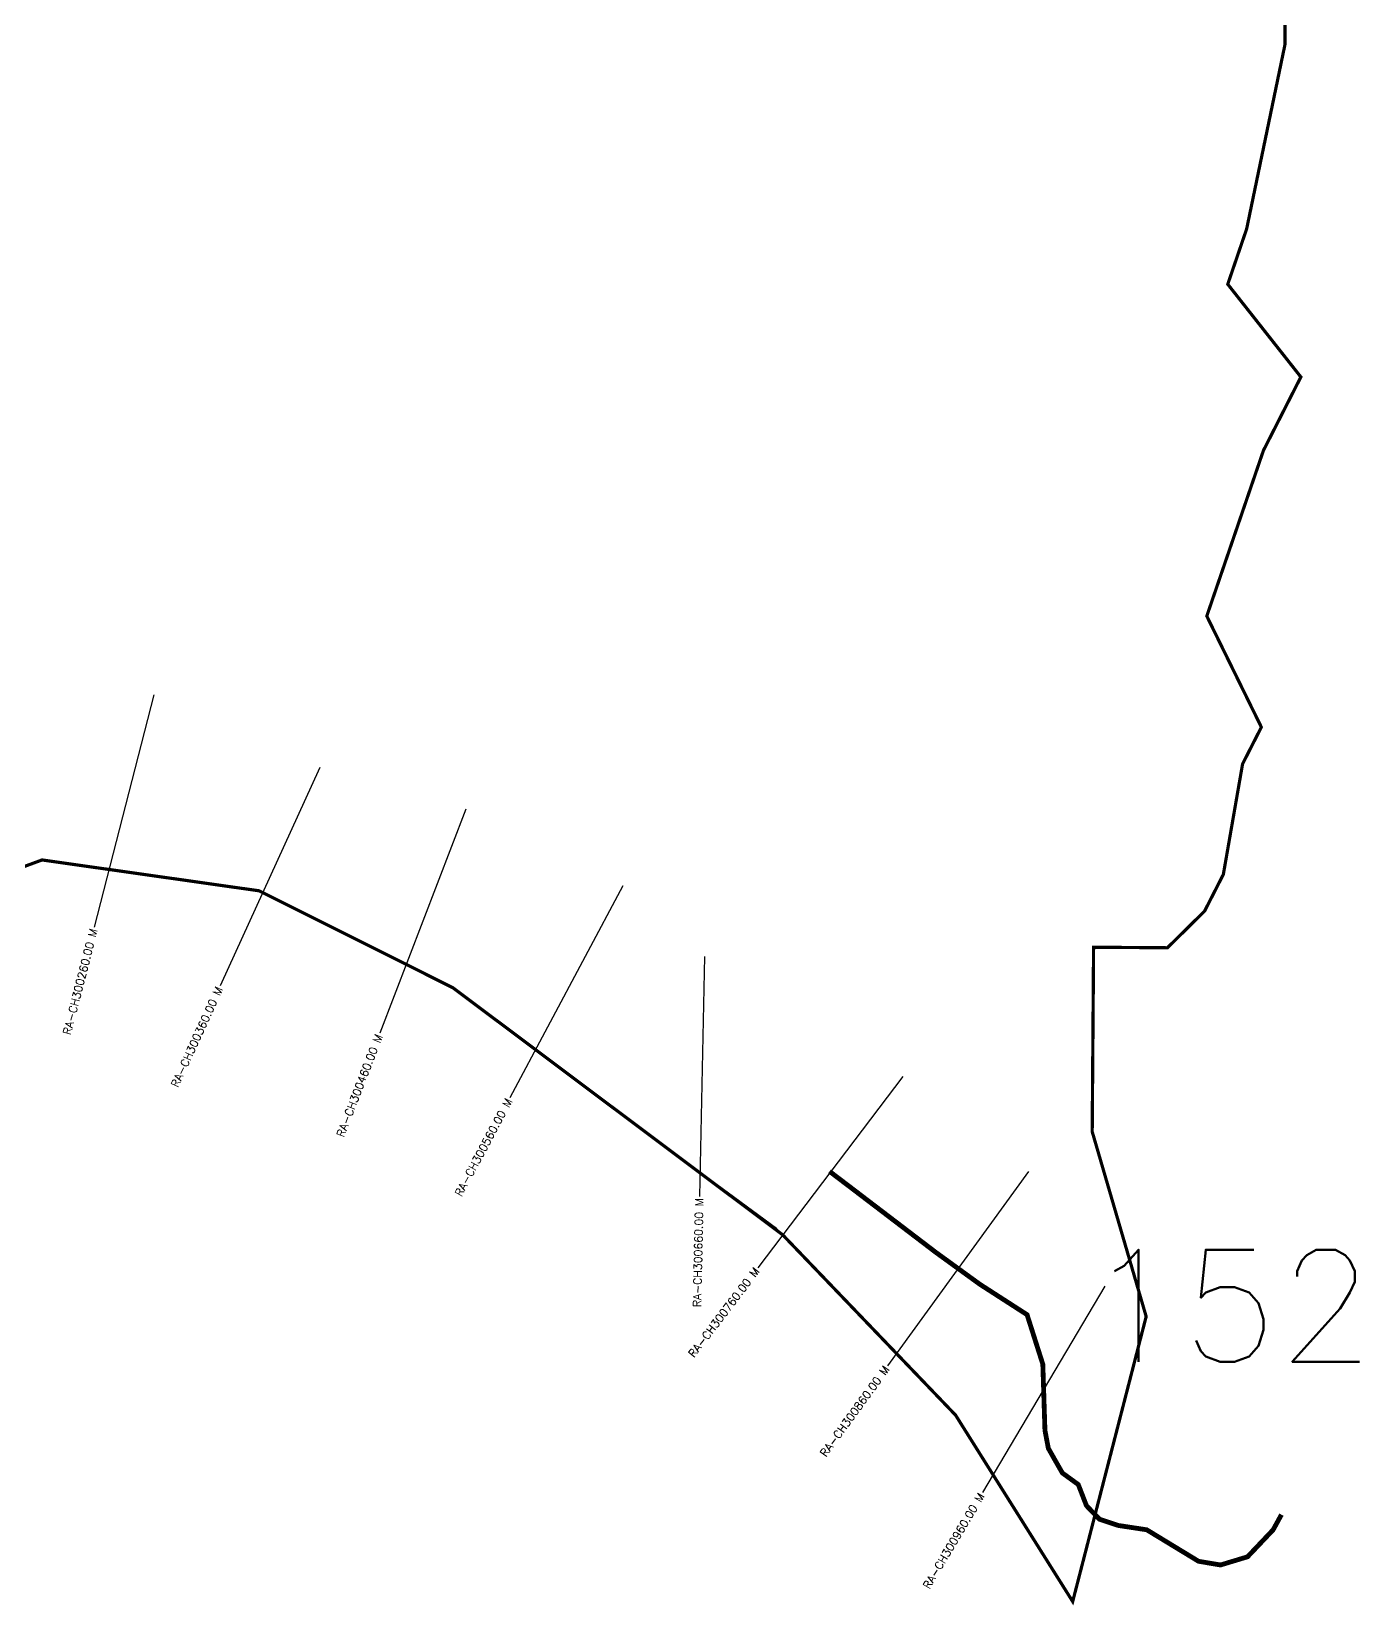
# Model space of a CAD drawing. Header units: metres. Extents: x 281119 to 283562, y 2015291 to 2018313.
# Drawn here: x 282732 to 283562, y 2015638 to 2016621 of the extents above; entities that cross this region are included whole.
import ezdxf
from ezdxf.enums import TextEntityAlignment as Align

# ---------------------------------------------------------------- set-up
doc = ezdxf.new("R2010")
doc.units = ezdxf.units.M
doc.header["$MEASUREMENT"] = 0
for name, color, linetype in [('CS', 134, 'Continuous'), ('CSMark', 6, 'Continuous'), ('NATURALLY PROTECTED', 3, 'Continuous')]:
    doc.layers.add(name, color=color, linetype=linetype)
doc.styles.get("Standard").update_dxf_attribs({"font": 'simplex.shx'})

msp = doc.modelspace()

# ---------------------------------------------------------------- linework, layer by layer
at = {"color": 6, "const_width": 2, "flags": 128}
msp.add_lwpolyline([(283515.5, 2016658.88), (283515.16, 2016612.8), (283491.24, 2016497.71), (283479.46, 2016463.22), (283525.12, 2016405.25), (283501.75, 2016359.33), (283466.36, 2016255.84), (283500.45, 2016186.44), (283488.73, 2016163.47), (283476.7, 2016094.41), (283464.98, 2016071.47), (283441.78, 2016048.58), (283395.66, 2016048.93), (283394.8, 2015933.66), (283428.51, 2015818.14), (283382.61, 2015640.07), (283309.48, 2015756.52), (283201.5, 2015869.18), (282995.52, 2016023.59), (282874.52, 2016084.17), (282738.9, 2016103.46), (282645.13, 2016068.97)], dxfattribs=at)
at = {"flags": 128}
msp.add_lwpolyline([(283515.5, 2016658.88), (283515.16, 2016612.8), (283491.24, 2016497.71), (283479.46, 2016463.22), (283525.12, 2016405.25), (283501.75, 2016359.33), (283466.36, 2016255.84), (283500.45, 2016186.44), (283488.73, 2016163.47), (283476.7, 2016094.41), (283464.98, 2016071.47), (283441.78, 2016048.58), (283395.66, 2016048.93), (283394.8, 2015933.66), (283428.51, 2015818.14), (283382.18, 2015640.15), (283309.48, 2015756.52), (283197.59, 2015873.26), (283152.68, 2015906.34), (282995.52, 2016023.59), (282874.52, 2016084.17), (282738.9, 2016103.46), (282645.13, 2016068.97)], dxfattribs=at)
at = {"layer": 'CS'}
for p, q in [((282808.64, 2016206.7), (282771.42, 2016061.39)), ((282912.33, 2016161.29), (282850.12, 2016024.8)), ((283003.67, 2016135.22), (282949.79, 2015995.23)), ((283101.54, 2016087.32), (283031.09, 2015954.89)), ((283152.71, 2016043.09), (283149.46, 2015893.13)), ((283276.62, 2015968.18), (283185.95, 2015848.69)), ((283355.09, 2015908.87), (283267.04, 2015787.43)), ((283402.73, 2015837.17), (283326.19, 2015708.17))]:
    msp.add_line(p, q, dxfattribs=at)
at = {"layer": 'NATURALLY PROTECTED', "const_width": 3, "flags": 128}
msp.add_lwpolyline([(283230.74, 2015908.84), (283242.78, 2015899.7), (283297.01, 2015858.34), (283324.61, 2015838.32), (283354.11, 2015819.31), (283363.96, 2015788.35), (283365.28, 2015747.03), (283367.41, 2015735.77), (283376.15, 2015720.41), (283386.09, 2015713.19), (283391.22, 2015699.94), (283399.35, 2015691.51), (283411.1, 2015687.6), (283428.88, 2015684.89), (283442.73, 2015676.46), (283461.23, 2015665.21), (283474.97, 2015662.91), (283491.84, 2015668.03), (283507.81, 2015684.89), (283512.99, 2015694.34)], dxfattribs=at)

# ---------------------------------------------------------------- texts
at = {"insert": (283390.75, 2015859.93), "char_height": 70, "attachment_point": 1}
msp.add_mtext_dynamic_manual_height_columns('152', width=95.1725, gutter_width=1, heights=[0], dxfattribs=at)
at = {"layer": 'CSMark'}
for s, rotation, p in [('RA-CH300260.00 M', 75.63178, (282771.17, 2016060.42)), ('RA-CH300360.00 M', 65.49756, (282849.71, 2016023.89)), ('RA-CH300460.00 M', 68.94677, (282949.43, 2015994.29)), ('RA-CH300560.00 M', 61.98906, (283030.62, 2015954)), ('RA-CH300660.00 M', 88.75561, (283149.43, 2015892.13)), ('RA-CH300760.00 M', 52.80827, (283185.34, 2015847.89)), ('RA-CH300860.00 M', 54.0517, (283266.45, 2015786.62)), ('RA-CH300960.00 M', 59.31794, (283325.68, 2015707.31))]:
    msp.add_text(s, height=5, rotation=rotation, dxfattribs=at).set_placement(p, align=Align.MIDDLE_RIGHT)

doc.saveas('drawing.dxf')
